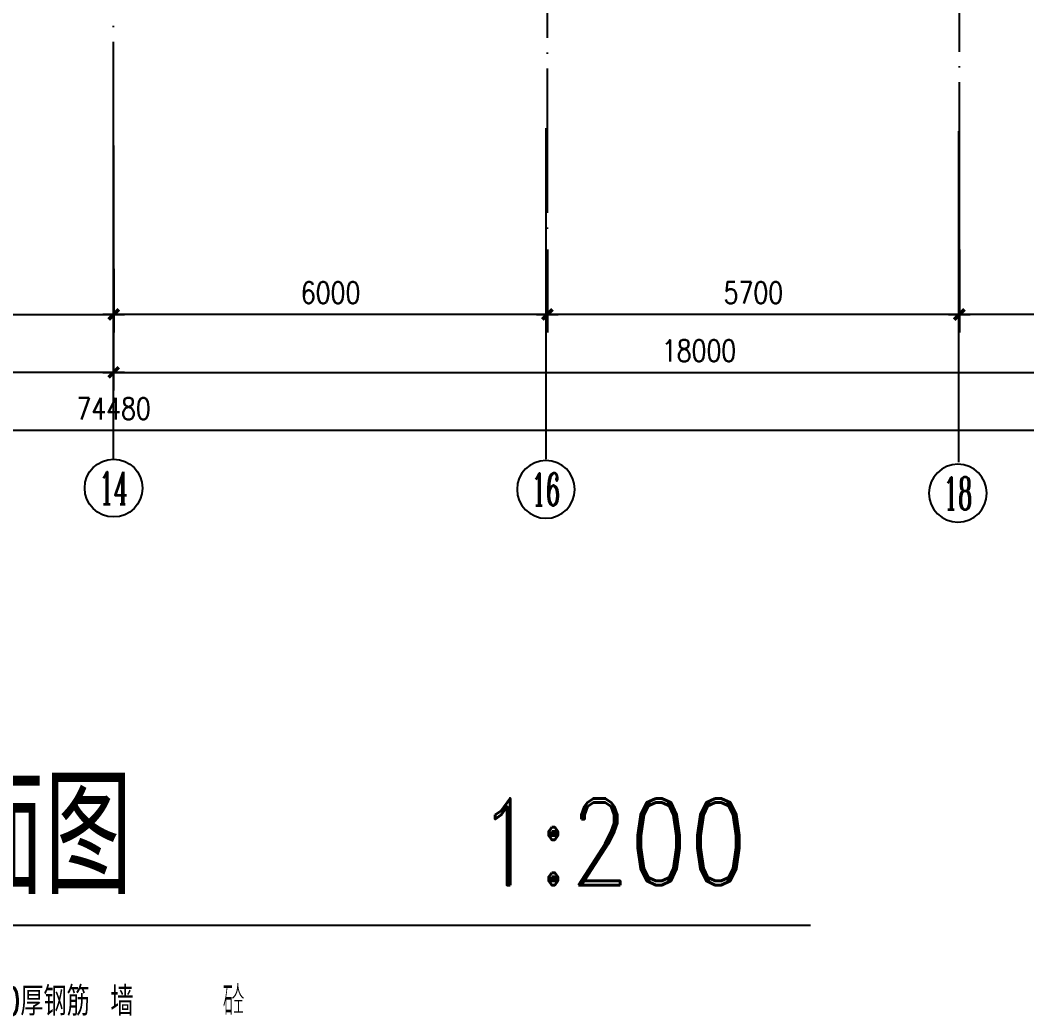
# Model space of a CAD drawing. Extents: x 634182 to 802382, y -1101880 to -864080.
# Drawn here: x 720269 to 734198, y -1022063 to -1008289 of the extents above; entities that cross this region are included whole.
import ezdxf
from ezdxf.enums import TextEntityAlignment as Align

# ---------------------------------------------------------------- set-up
doc = ezdxf.new("R2010")
doc.units = 0
doc.header["$LTSCALE"] = 1000
doc.header["$MEASUREMENT"] = 0
doc.linetypes.add('DOTE', pattern=[2.42, 2, -0.2, 0.02, -0.2])
doc.layers.get('0').update_dxf_attribs({"linetype": 'CONTINUOUS'})
doc.layers.get('DEFPOINTS').update_dxf_attribs({"linetype": 'CONTINUOUS'})
for name, color, linetype in [('AXIS', 3, 'CONTINUOUS'), ('AXIS_TEXT', 7, 'CONTINUOUS'), ('DOTE', 1, 'DOTE'), ('PUB_TEXT', 7, 'CONTINUOUS'), ('WALL', 191, 'CONTINUOUS')]:
    doc.layers.add(name, color=color, linetype=linetype)
doc.styles.add('_HZTXT', font='txt.shx', dxfattribs={"width": 0.8, "bigfont": 'hztxt.shx'})
doc.styles.add('COMPLEX', font='COMPLEX')
doc.styles.add('DIM_FONT', font='simplex.shx', dxfattribs={"width": 0.8})
doc.styles.add('STK', font='romand.shx', dxfattribs={"width": 0.8, "bigfont": 'stk.shx'})
doc.dimstyles.new('DIMN', dxfattribs={"dimtxt": 300, "dimasz": 1, "dimexe": 250, "dimexo": 300, "dimgap": 150, "dimtad": 1, "dimdec": 0, "dimzin": 0, "dimdsep": 46, "dimtxsty": 'DIM_FONT', "dimblk": '_DIMX', "dimblk1": '_DIMX', "dimblk2": '_DIMX', "dimcen": 2.5, "dimclrt": 7, "dimadec": 0, "dimazin": 0, "dimtfac": 1, "dimtdec": 0, "dimtix": 1, "dimtmove": 2, "dimatfit": 3, "dimldrblk": '_DIMX', "dimfxl": 0, "dimtolj": 1, "dimtzin": 0, "dimarcsym": 0})

# ---------------------------------------------------------------- blocks, each defined once
blk = doc.blocks.new('_DIMX')
blk.add_line((-150, 0), (150, 0))
at = {"const_width": 50}
blk.add_lwpolyline([(-70, -70), (70, 70)], dxfattribs=at)
blk = doc.blocks.new('*D1226')
at = {"color": 0, "linetype": 'ByBlock'}
for p, q in [((703562, -1010022), (703562, -1013412)), ((721562, -1010022), (721562, -1013412)), ((721561, -1013162), (703563, -1013162))]:
    blk.add_line(p, q, dxfattribs=at)
at = {"layer": 'DEFPOINTS', "color": 0, "linetype": 'ByBlock'}
for p in [(703562, -1009722, 285), (721562, -1009722, 285), (703562, -1013162, 285)]:
    blk.add_point(p, dxfattribs=at)
at = {"color": 0, "linetype": 'ByBlock', "rotation": 180.0000000000007}
blk.add_blockref('_DIMX', (703562, -1013162), dxfattribs=at)
at = {"color": 0, "linetype": 'ByBlock'}
blk.add_blockref('_DIMX', (721562, -1013162), dxfattribs=at)
at = {"color": 7, "linetype": 'ByBlock', "insert": (713462, -1012862), "char_height": 300, "attachment_point": 5, "style": 'DIM_FONT'}
blk.add_mtext('\\A1;18000', dxfattribs=at)
blk = doc.blocks.new('_AXISO')
blk.add_circle((0, 0), 0.5)
at = {"layer": 'AXIS_TEXT', "style": 'COMPLEX', "width": 1.041667}
blk.add_attdef('A', text='', height=0.56, dxfattribs=at).set_placement((-0.25, -0.28), (0.25, -0.28), align=Align.FIT)
blk = doc.blocks.new('*D1253')
at = {"color": 0, "linetype": 'ByBlock'}
for p, q in [((727564, -1011462), (727564, -1012610)), ((733264, -1011462), (733264, -1012610)), ((733263, -1012360), (727565, -1012360))]:
    blk.add_line(p, q, dxfattribs=at)
at = {"layer": 'DEFPOINTS', "color": 0, "linetype": 'ByBlock'}
for p in [(727564, -1011162), (733264, -1011162), (727564, -1012360)]:
    blk.add_point(p, dxfattribs=at)
at = {"color": 0, "linetype": 'ByBlock'}
for p, rotation in [((727564, -1012360), 180.0000000000024), ((733264, -1012360), 2.318145675417327e-12)]:
    blk.add_blockref('_DIMX', p, dxfattribs=dict(at, rotation=rotation))
at = {"color": 7, "linetype": 'ByBlock', "insert": (730414, -1012060), "char_height": 300, "attachment_point": 5, "style": 'DIM_FONT'}
blk.add_mtext('\\A1;5700', dxfattribs=at)
blk = doc.blocks.new('*D1254')
at = {"color": 0, "linetype": 'ByBlock'}
for p, q in [((721564, -1011729), (721564, -1012610)), ((727564, -1011729), (727564, -1012610)), ((727563, -1012360), (721565, -1012360))]:
    blk.add_line(p, q, dxfattribs=at)
at = {"layer": 'DEFPOINTS', "color": 0, "linetype": 'ByBlock'}
for p in [(721564, -1011429), (727564, -1011429), (721564, -1012360)]:
    blk.add_point(p, dxfattribs=at)
at = {"color": 0, "linetype": 'ByBlock', "rotation": 180}
blk.add_blockref('_DIMX', (721564, -1012360), dxfattribs=at)
at = {"color": 0, "linetype": 'ByBlock'}
blk.add_blockref('_DIMX', (727564, -1012360), dxfattribs=at)
at = {"color": 7, "linetype": 'ByBlock', "insert": (724564, -1012060), "char_height": 300, "attachment_point": 5, "style": 'DIM_FONT'}
blk.add_mtext('\\A1;6000', dxfattribs=at)
blk = doc.blocks.new('*D1256')
at = {"color": 0, "linetype": 'ByBlock'}
for p, q in [((733263, -1011014), (733263, -1012612)), ((736263, -1011014), (736263, -1012612)), ((736262, -1012362), (733264, -1012362))]:
    blk.add_line(p, q, dxfattribs=at)
at = {"layer": 'DEFPOINTS', "color": 0, "linetype": 'ByBlock'}
for p in [(733263, -1010714), (736263, -1010714), (733263, -1012362)]:
    blk.add_point(p, dxfattribs=at)
at = {"color": 0, "linetype": 'ByBlock'}
for p, rotation in [((733263, -1012362), 179.9999999999955), ((736263, -1012362), 359.9999999999955)]:
    blk.add_blockref('_DIMX', p, dxfattribs=dict(at, rotation=rotation))
at = {"color": 7, "linetype": 'ByBlock', "insert": (734763, -1012062), "char_height": 300, "attachment_point": 5, "style": 'DIM_FONT'}
blk.add_mtext('\\A1;3000', dxfattribs=at)
blk = doc.blocks.new('A$C202D032E')
at = {"layer": 'PUB_TEXT', "style": '_HZTXT'}
for s, height, width, p in [('人', 200, 0.9, (99, 223)), ('石', 400, 0.3, (-14, 5)), ('工', 200, 0.7, (127, 16))]:
    blk.add_text(s, height=height, dxfattribs=dict(at, width=width)).set_placement(p)
blk = doc.blocks.new('A$C378977CC')
blk.add_blockref('A$C202D032E', (0, 0))

msp = doc.modelspace()

# ---------------------------------------------------------------- linework, layer by layer
at = {"layer": 'AXIS'}
for p, q in [((721562.048, -1014362.352), (721562.048, -1009783.292)), ((727547.963, -1014362.352), (727547.963, -1009783.292)), ((733255.072, -1014404.769), (733255.072, -1009825.709))]:
    msp.add_line(p, q, dxfattribs=at)
at = {"layer": 'DOTE'}
for p, q in [((721562.048, -1010588.375), (721562.048, -972466.093)), ((733262.085, -999466.093), (733262.085, -1011188.375)), ((727562.085, -1001696.093), (727562.085, -1011188.375))]:
    msp.add_line(p, q, dxfattribs=at)
at = {"layer": 'WALL'}
msp.add_lwpolyline([(712782.99, -1020809.018), (731202.621, -1020809.018)], dxfattribs=at)

# ---------------------------------------------------------------- block references
msp.add_blockref('A$C378977CC', (723092.226, -1022051.702))
at = {"layer": 'AXIS'}
ref = msp.add_blockref('_AXISO', (721562.048, -1014762.352), dxfattribs=dict(at, xscale=800, yscale=800, zscale=800))
ref.add_attrib('A', '14', dxfattribs={"layer": 'AXIS_TEXT', "height": 448, "style": 'COMPLEX', "width": 0.604839}).set_placement((721362.048, -1014986.352), (721762.048, -1014986.352), align=Align.FIT)
ref = msp.add_blockref('_AXISO', (727543.659, -1014779.977), dxfattribs=dict(at, xscale=-800, yscale=800, zscale=800))
ref.add_attrib('A', '16', dxfattribs={"layer": 'AXIS_TEXT', "height": 448, "style": 'COMPLEX', "width": 0.646552}).set_placement((727343.659, -1015003.977), (727743.659, -1015003.977), align=Align.FIT)
ref = msp.add_blockref('_AXISO', (733243.76, -1014833.592), dxfattribs=dict(at, xscale=-800, yscale=800, zscale=800))
ref.add_attrib('A', '18', dxfattribs={"layer": 'AXIS_TEXT', "height": 448, "style": 'COMPLEX', "width": 0.646552}).set_placement((733043.76, -1015057.592), (733443.76, -1015057.592), align=Align.FIT)

# ---------------------------------------------------------------- texts
at = {"style": '_HZTXT', "width": 0.8}
msp.add_text('注: 1.图中所有与人防有关的墙体均为300厚钢筋 墙', height=400, dxfattribs=at).set_placement((713815.138, -1022061.046))
at = {"layer": 'PUB_TEXT', "style": 'STK', "width": 0.8}
for s, height, p in [('地下一层平面图', 1600, (713309.123, -1020379.368)), ('1:200', 1200, (726595.214, -1020254.835))]:
    msp.add_text(s, height=height, dxfattribs=at).set_placement(p)

# ---------------------------------------------------------------- dimensions: what is measured, and where the dimension line sits
at = {"layer": 'AXIS'}
msp.add_linear_dim(base=(758802.048, -1013962.352, 284.642), p1=(684322.048, -1009701.085, 284.642), p2=(758802.048, -1009701.085, 284.642), angle=0, dimstyle='DIMN', dxfattribs=at).render()
dim = msp.add_linear_dim(base=(703562.048, -1013162.352, 284.642), p1=(721562.048, -1009722.025, 284.642), p2=(703562.048, -1009722.025, 284.642), angle=180, dimstyle='DIMN', dxfattribs=at)
dim.commit()
dim.dimension.update_dxf_attribs({"geometry": '*D1226', "text_midpoint": (713462.048, -1012862.352), "dimtype": 129})
msp.add_linear_dim(base=(739562.048, -1013162.352, 284.642), p1=(721562.048, -1009722.025, 284.642), p2=(739562.048, -1009722.025, 284.642), angle=0, location=(729662.048, -1012862.352), dimstyle='DIMN', dxfattribs=at).render()
at = {"layer": 'PUB_TEXT', "color": 6}
for p1, p2, distance, picture, middle in [((736263.085, -1010713.818), (733263.085, -1010713.818), 1648.534, '*D1256', (734763.085, -1012062.352)), ((733264.166, -1011161.872), (727564.166, -1011161.872), 1197.691, '*D1253', (730414.166, -1012059.563)), ((727564.175, -1011429.135), (721564.175, -1011429.135), 930.428, '*D1254', (724564.175, -1012059.563))]:
    dim = msp.add_aligned_dim(p1=p1, p2=p2, distance=distance, dimstyle='DIMN', dxfattribs=at)
    dim.commit()
    dim.dimension.update_dxf_attribs({"geometry": picture, "text_midpoint": middle})
msp.add_aligned_dim(p1=(715564.175, -1011429.135), p2=(721564.175, -1011429.135), distance=-930.428, dimstyle='DIMN', dxfattribs=at).render()

doc.saveas('drawing.dxf')
